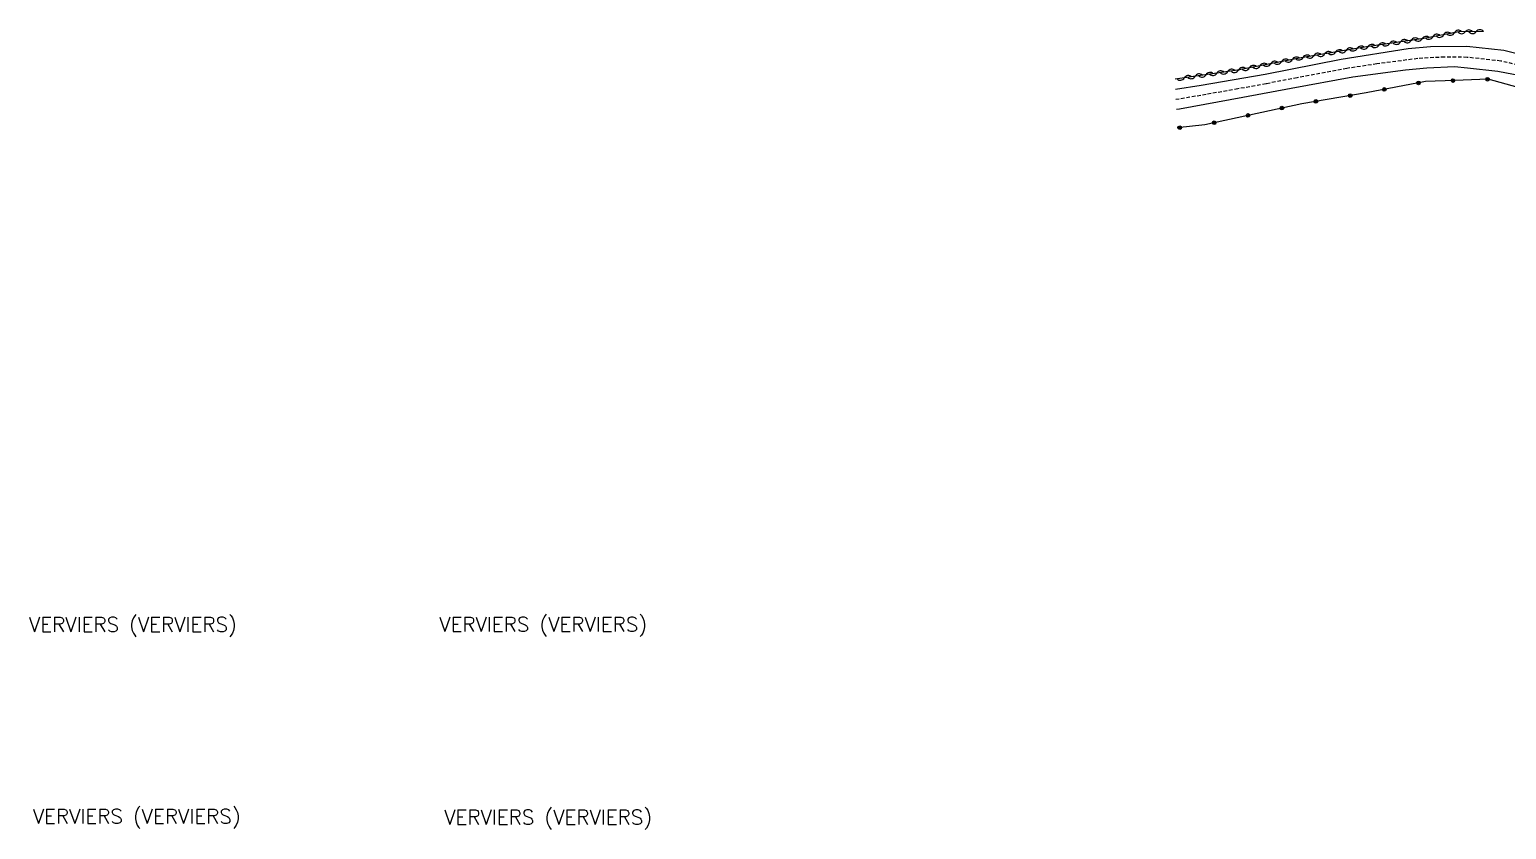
# Model space of a CAD drawing. Header units: millimetres. Extents: x 257000 to 258000, y 143999 to 144912.
# Drawn here: x 257457.3 to 257659.5, y 144235.5 to 144345 of the extents above; entities that cross this region are included whole.
import ezdxf
from ezdxf.enums import TextEntityAlignment as Align

# ---------------------------------------------------------------- set-up
doc = ezdxf.new("R2010")
doc.units = ezdxf.units.MM
doc.linetypes.add('DASHED', pattern=[0.75, 0.5, -0.25])
doc.layers.get('0').update_dxf_attribs({"linetype": 'CONTINUOUS'})
for name, color, linetype in [('W0001', 6, 'DASHED'), ('W0008', 7, 'CONTINUOUS'), ('W0310', 3, 'CONTINUOUS'), ('W0322', 7, 'CONTINUOUS'), ('W0980', 7, 'CONTINUOUS')]:
    doc.layers.add(name, color=color, linetype=linetype)
doc.styles.get("Standard").update_dxf_attribs({"font": 'romans.shx', "width": 0.85})

# ---------------------------------------------------------------- blocks, each defined once
blk = doc.blocks.new('t322o')
at = {"color": 0, "linetype": 'Continuous'}
for radius in [0.25, 0.15]:
    blk.add_circle((0, 0), radius, dxfattribs=at)
blk = doc.blocks.new('t310o')
at = {"color": 0, "linetype": 'Continuous'}
for centre, start, end in [((-0.5, 0.38), 216.8699, 323.1304), ((0.5, -0.37), 36.8699, 143.1303)]:
    blk.add_arc(centre, 0.625, start, end, dxfattribs=at)

msp = doc.modelspace()

# ---------------------------------------------------------------- linework, layer by layer
at = {"layer": 'W0001'}
msp.add_lwpolyline([(257664.74, 144339.24), (257658.75, 144340.68), (257654.14, 144341.18), (257651.06, 144341.22), (257647.37, 144341.02), (257641.78, 144340.28), (257637.68, 144339.67), (257630.86, 144338.38), (257626.61, 144337.56), (257622.77, 144336.87), (257618.41, 144336.1), (257614.28, 144335.4)], dxfattribs=at)
at = {"layer": 'W0008'}
for points in [[(257664.44, 144340.8), (257659.15, 144342.12), (257654.09, 144342.68), (257649.13, 144342.61), (257646.07, 144342.34), (257636.88, 144340.87), (257626.47, 144338.82), (257617.71, 144337.32), (257614.23, 144336.77)], [(257662.4, 144338.48), (257658.35, 144339.24), (257654.19, 144339.68), (257652.4, 144339.9), (257648.62, 144339.68), (257645.68, 144339.44), (257638.48, 144338.47), (257630.05, 144336.92), (257623.45, 144335.67), (257614.78, 144334.1), (257614.34, 144334.04)]]:
    msp.add_lwpolyline(points, dxfattribs=at)
at = {"layer": 'W0310'}
for points in [[(257656.39, 144344.74), (257653, 144344.66), (257648.19, 144343.77), (257640.35, 144342.6), (257631.65, 144341.16), (257622.68, 144339.42), (257614.17, 144338.19), (257614.17, 144338.19), (257614.17, 144338.19), (257614.17, 144338.19), (257614.17, 144338.19), (257614.17, 144338.19), (257614.17, 144338.19), (257614.17, 144338.19), (257614.17, 144338.19), (257614.17, 144338.19), (257614.17, 144338.19), (257614.17, 144338.19), (257614.17, 144338.19), (257614.17, 144338.19), (257614.17, 144338.19), (257614.17, 144338.19), (257614.17, 144338.19), (257614.17, 144338.19), (257614.17, 144338.19), (257614.17, 144338.19), (257614.17, 144338.19), (257614.17, 144338.19), (257614.17, 144338.19), (257614.17, 144338.19), (257614.17, 144338.19), (257614.17, 144338.19), (257614.17, 144338.19), (257614.17, 144338.19), (257614.17, 144338.19), (257614.17, 144338.19), (257614.17, 144338.19), (257614.17, 144338.19), (257614.17, 144338.19), (257614.17, 144338.19), (257614.17, 144338.19), (257614.17, 144338.19), (257614.17, 144338.19), (257614.17, 144338.19), (257614.17, 144338.19), (257614.17, 144338.19), (257614.17, 144338.19), (257614.17, 144338.19), (257614.17, 144338.19), (257614.17, 144338.19), (257614.17, 144338.19), (257614.17, 144338.19), (257614.17, 144338.19), (257614.17, 144338.19), (257614.17, 144338.19), (257614.17, 144338.19), (257614.17, 144338.19), (257614.17, 144338.19), (257614.17, 144338.19), (257614.17, 144338.19), (257614.17, 144338.19), (257614.17, 144338.19), (257614.17, 144338.19), (257614.17, 144338.19), (257614.17, 144338.19), (257614.17, 144338.19), (257614.17, 144338.19), (257614.17, 144338.19), (257614.17, 144338.19), (257614.17, 144338.19), (257614.17, 144338.19), (257614.17, 144338.19), (257614.17, 144338.19), (257614.17, 144338.19), (257614.17, 144338.19), (257614.17, 144338.19), (257614.17, 144338.19), (257614.17, 144338.19), (257614.17, 144338.19), (257614.17, 144338.19), (257614.17, 144338.19), (257614.17, 144338.19), (257614.17, 144338.19), (257614.17, 144338.19), (257614.17, 144338.19), (257614.17, 144338.19), (257614.17, 144338.19), (257614.17, 144338.19), (257614.17, 144338.19), (257614.17, 144338.19), (257614.17, 144338.19), (257614.17, 144338.19), (257614.17, 144338.19), (257614.17, 144338.19), (257614.17, 144338.19), (257614.17, 144338.19), (257614.17, 144338.19), (257614.17, 144338.19), (257614.17, 144338.19), (257614.17, 144338.19), (257614.17, 144338.19)], [(257614.17, 144338.19), (257614.17, 144338.19), (257614.17, 144338.19), (257614.17, 144338.19), (257614.17, 144338.19), (257614.17, 144338.19), (257614.17, 144338.19), (257614.17, 144338.19), (257614.17, 144338.19), (257614.17, 144338.19), (257614.17, 144338.19), (257614.17, 144338.19), (257614.17, 144338.19), (257614.17, 144338.19), (257614.17, 144338.19), (257614.17, 144338.19), (257614.17, 144338.19), (257614.17, 144338.19), (257614.17, 144338.19), (257614.17, 144338.19)]]:
    msp.add_lwpolyline(points, dxfattribs=at)
at = {"layer": 'W0322'}
for points in [[(257666.05, 144335.68), (257657.01, 144338.19), (257652.47, 144338.01), (257648.44, 144337.86), (257640.31, 144336.32), (257631.49, 144334.82), (257618.25, 144331.96), (257614.44, 144331.52), (257614.44, 144331.52), (257614.44, 144331.52), (257614.44, 144331.52), (257614.44, 144331.52), (257614.44, 144331.52), (257614.44, 144331.52), (257614.44, 144331.52), (257614.44, 144331.52), (257614.44, 144331.52), (257614.44, 144331.52), (257614.44, 144331.52), (257614.44, 144331.52), (257614.44, 144331.52), (257614.44, 144331.52), (257614.44, 144331.52), (257614.44, 144331.52), (257614.44, 144331.52), (257614.44, 144331.52), (257614.44, 144331.52), (257614.44, 144331.52), (257614.44, 144331.52), (257614.44, 144331.52), (257614.44, 144331.52), (257614.44, 144331.52), (257614.44, 144331.52), (257614.44, 144331.52), (257614.44, 144331.52), (257614.44, 144331.52), (257614.44, 144331.52), (257614.44, 144331.52), (257614.44, 144331.52), (257614.44, 144331.52), (257614.44, 144331.52), (257614.44, 144331.52), (257614.44, 144331.52), (257614.44, 144331.52), (257614.44, 144331.52), (257614.44, 144331.52), (257614.44, 144331.52), (257614.44, 144331.52), (257614.44, 144331.52), (257614.44, 144331.52), (257614.44, 144331.52), (257614.44, 144331.52), (257614.44, 144331.52), (257614.44, 144331.52), (257614.44, 144331.52), (257614.44, 144331.52), (257614.44, 144331.52), (257614.44, 144331.52), (257614.44, 144331.52), (257614.44, 144331.52), (257614.44, 144331.52), (257614.44, 144331.52), (257614.44, 144331.52), (257614.44, 144331.52), (257614.44, 144331.52), (257614.44, 144331.52), (257614.44, 144331.52), (257614.44, 144331.52), (257614.44, 144331.52), (257614.44, 144331.52), (257614.44, 144331.52), (257614.44, 144331.52), (257614.44, 144331.52), (257614.44, 144331.52), (257614.44, 144331.52), (257614.44, 144331.52), (257614.44, 144331.52), (257614.44, 144331.52), (257614.44, 144331.52), (257614.44, 144331.52), (257614.44, 144331.52), (257614.44, 144331.52), (257614.44, 144331.52)], [(257614.44, 144331.52), (257614.44, 144331.52), (257614.44, 144331.52), (257614.44, 144331.52), (257614.44, 144331.52), (257614.44, 144331.52), (257614.44, 144331.52), (257614.44, 144331.52), (257614.44, 144331.52), (257614.44, 144331.52), (257614.44, 144331.52), (257614.44, 144331.52), (257614.44, 144331.52), (257614.44, 144331.52), (257614.44, 144331.52), (257614.44, 144331.52), (257614.44, 144331.52), (257614.44, 144331.52), (257614.44, 144331.52), (257614.44, 144331.52)]]:
    msp.add_lwpolyline(points, dxfattribs=at)

# ---------------------------------------------------------------- block references
at = {"layer": 'W0310'}
for p, rotation in [((257645.01, 144343.29), 188.4857654835993), ((257646.49, 144343.51), 188.4857654835993), ((257647.97, 144343.73), 188.4857654835993), ((257649.45, 144344), 190.5195963838603), ((257650.92, 144344.27), 190.5195963838603), ((257652.4, 144344.55), 190.5195963838603), ((257653.89, 144344.68), 181.3181326393069), ((257655.39, 144344.71), 181.3181326393069), ((257631.67, 144341.16), 189.3745973527264), ((257633.15, 144341.41), 189.3745973527264), ((257634.63, 144341.65), 189.3745973527264), ((257636.11, 144341.9), 189.3745973527264), ((257637.59, 144342.14), 189.3745973527264), ((257639.07, 144342.39), 189.3745973527264), ((257640.55, 144342.63), 188.4857654835993), ((257642.04, 144342.85), 188.4857654835993), ((257643.52, 144343.07), 188.4857654835993), ((257621.36, 144339.23), 188.2298657298853), ((257622.84, 144339.45), 190.9470577591161), ((257624.31, 144339.74), 190.9470577591161), ((257625.78, 144340.02), 190.9470577591161), ((257627.26, 144340.31), 190.9470577591161), ((257628.73, 144340.59), 190.9470577591161), ((257630.2, 144340.88), 190.9470577591161), ((257615.42, 144338.37), 188.2298657298853), ((257616.9, 144338.59), 188.2298657298853), ((257618.39, 144338.8), 188.2298657298853), ((257619.87, 144339.02), 188.2298657298853)]:
    msp.add_blockref('t310o', p, dxfattribs=dict(at, rotation=rotation))
at = {"layer": 'W0322'}
for p, rotation in [((257647.47, 144337.68), 190.769358611625), ((257652.2, 144338), 182.1301220256475), ((257656.94, 144338.19), 182.2441377374238), ((257633.44, 144335.15), 189.6169813467341), ((257638.13, 144335.95), 189.6169813467341), ((257642.8, 144336.79), 190.769358611625), ((257624.14, 144333.23), 192.207495662115), ((257628.78, 144334.24), 192.207495662115), ((257614.8, 144331.56), 186.5367440947187), ((257619.5, 144332.23), 192.207495662115)]:
    msp.add_blockref('t322o', p, dxfattribs=dict(at, rotation=rotation))

# ---------------------------------------------------------------- texts
at = {"layer": 'W0980'}
for p in [(257471.48, 144263.42), (257527.65, 144263.44), (257472, 144237.17), (257528.33, 144237.04)]:
    msp.add_text('VERVIERS (VERVIERS)', height=2, dxfattribs=at).set_placement(p, align=Align.MIDDLE)

doc.saveas('drawing.dxf')
